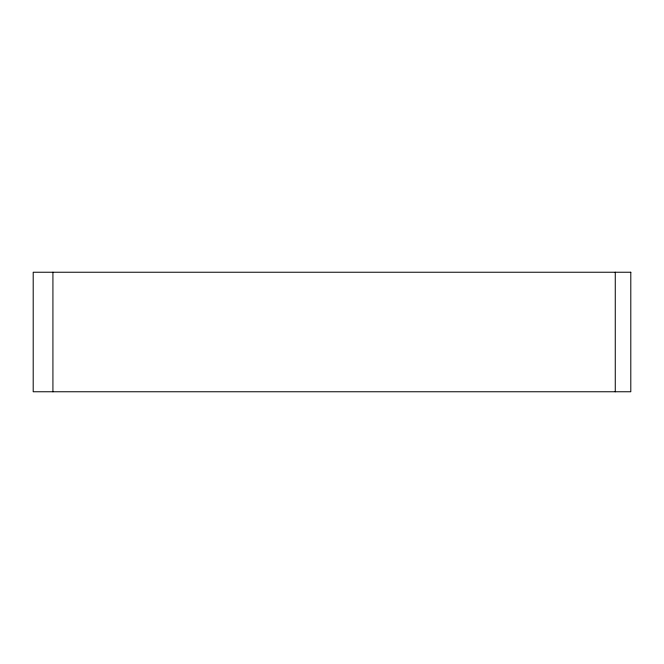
<?xml version="1.0" encoding="UTF-8"?>
<svg xmlns="http://www.w3.org/2000/svg" width="664" height="664" viewBox="0 0 664 664"><rect width="100%" height="100%" fill="white"/><g stroke="black" fill="none" stroke-linecap="round" stroke-linejoin="round"><path stroke-width="1" d="M615.262 272.24L615.262 391.76M52.921 272.24L52.921 391.76M630.8 272.24L33.2 272.24L33.2 391.76L630.8 391.76L630.8 272.24"/></g></svg>
